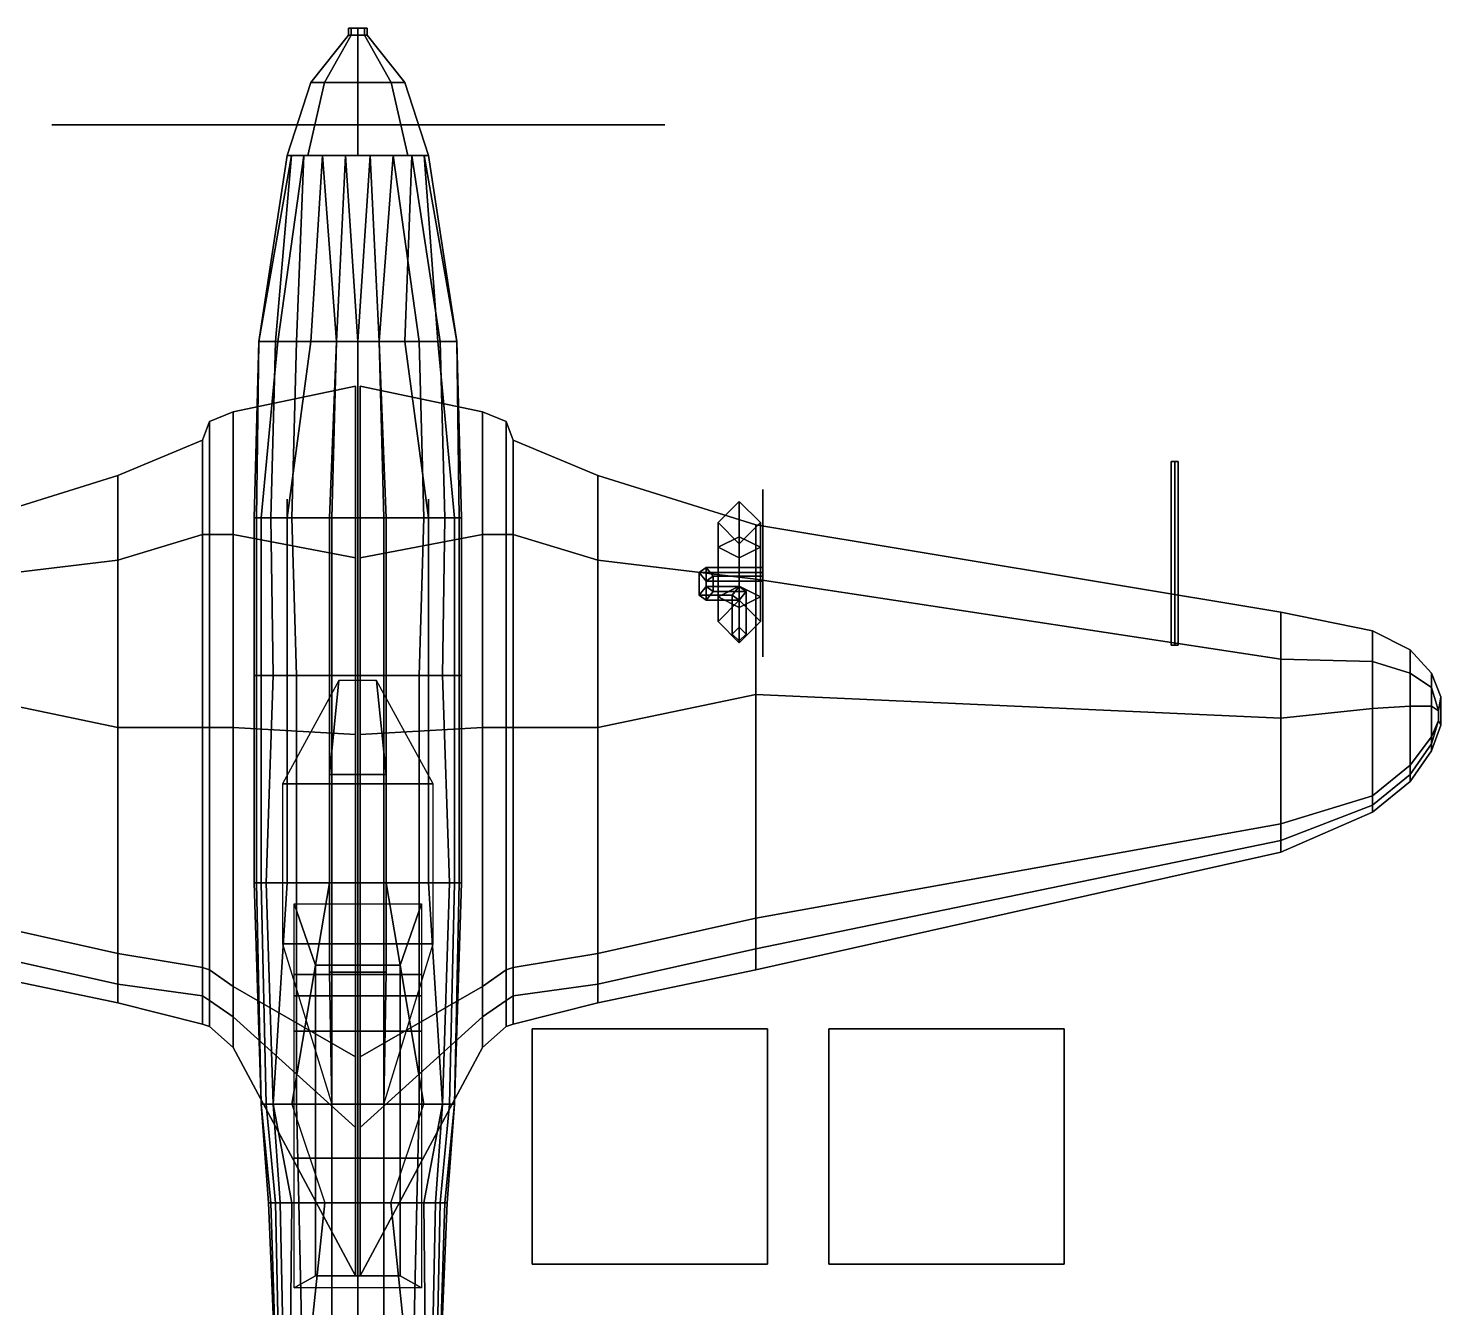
# Model space of a CAD drawing. Header units: millimetres. Extents: x -4.6 to 4.6, y -4.27 to 4.25.
# Drawn here: x -1.4 to 4.6, y -1.19 to 4.25 of the extents above; entities that cross this region are included whole.
import ezdxf

# ---------------------------------------------------------------- set-up
doc = ezdxf.new("R2010")
doc.units = ezdxf.units.MM
for name, color, linetype in [('doors', 5, 'Continuous'), ('propeller', 1, 'Continuous'), ('shassis', 3, 'Continuous'), ('wheels', 2, 'Continuous'), ('wing1', 4, 'Continuous'), ('wing2', 6, 'Continuous')]:
    doc.layers.add(name, color=color, linetype=linetype)

msp = doc.modelspace()

# ---------------------------------------------------------------- linework, layer by layer
for points in [[(-0.2819, 3.71, 1.9226), (-0.3, 3.71, 1.82), (-0.42, 2.92, 1.91), (-0.35, 2.92, 2.1)], [(-0.3, 3.71, 1.82), (-0.2819, 3.71, 1.7174), (-0.42, 2.92, 1.67), (-0.42, 2.92, 1.91)], [(-0.2819, 3.71, 1.7174), (-0.2298, 3.71, 1.6272), (-0.34, 2.92, 1.34), (-0.42, 2.92, 1.67)], [(-0.2298, 3.71, 2.0128), (-0.2819, 3.71, 1.9226), (-0.35, 2.92, 2.1), (-0.26, 2.92, 2.19)], [(-0.2298, 3.71, 1.6272), (-0.15, 3.71, 1.5602), (-0.2, 2.92, 1.19), (-0.34, 2.92, 1.34)], [(0.2298, 3.71, 1.6272), (-0.3, 3.71, 1.82), (-0.2819, 3.71, 1.9226), (0.2819, 3.71, 1.7174)], [(0.15, 3.71, 1.5602), (-0.2819, 3.71, 1.7174), (-0.3, 3.71, 1.82), (0.2298, 3.71, 1.6272)], [(0.2819, 3.71, 1.7174), (-0.2819, 3.71, 1.9226), (-0.2298, 3.71, 2.0128), (0.3, 3.71, 1.82)], [(0.0521, 3.71, 1.5246), (-0.2298, 3.71, 1.6272), (-0.2819, 3.71, 1.7174), (0.15, 3.71, 1.5602)], [(-0.15, 3.71, 2.0798), (-0.2298, 3.71, 2.0128), (-0.26, 2.92, 2.19), (-0.09, 2.92, 2.24)], [(0.3, 3.71, 1.82), (-0.2298, 3.71, 2.0128), (-0.15, 3.71, 2.0798), (0.2819, 3.71, 1.9226)], [(-0.0521, 3.71, 1.5246), (-0.15, 3.71, 1.5602), (-0.2298, 3.71, 1.6272), (0.0521, 3.71, 1.5246)], [(-0.15, 3.71, 1.5602), (-0.0521, 3.71, 1.5246), (-0.09, 2.92, 1.15), (-0.2, 2.92, 1.19)], [(-0.0521, 3.71, 2.1154), (-0.15, 3.71, 2.0798), (-0.09, 2.92, 2.24), (0, 2.92, 2.25)], [(0.2819, 3.71, 1.9226), (-0.15, 3.71, 2.0798), (-0.0521, 3.71, 2.1154), (0.2298, 3.71, 2.0128)], [(-0.0521, 3.71, 1.5246), (0.0521, 3.71, 1.5246), (0, 2.92, 1.14), (-0.09, 2.92, 1.15)], [(0.0521, 3.71, 2.1154), (-0.0521, 3.71, 2.1154), (0, 2.92, 2.25), (0.09, 2.92, 2.24)], [(0.2298, 3.71, 2.0128), (-0.0521, 3.71, 2.1154), (0.0521, 3.71, 2.1154), (0.15, 3.71, 2.0798)], [(0.0521, 3.71, 1.5246), (0.15, 3.71, 1.5602), (0.09, 2.92, 1.15), (0, 2.92, 1.14)], [(0.15, 3.71, 2.0798), (0.0521, 3.71, 2.1154), (0.09, 2.92, 2.24), (0.26, 2.92, 2.19)], [(0.15, 3.71, 1.5602), (0.2298, 3.71, 1.6272), (0.2, 2.92, 1.19), (0.09, 2.92, 1.15)], [(0.2298, 3.71, 2.0128), (0.15, 3.71, 2.0798), (0.26, 2.92, 2.19), (0.35, 2.92, 2.1)], [(0.2298, 3.71, 1.6272), (0.2819, 3.71, 1.7174), (0.34, 2.92, 1.34), (0.2, 2.92, 1.19)], [(0.2819, 3.71, 1.9226), (0.2298, 3.71, 2.0128), (0.35, 2.92, 2.1), (0.42, 2.92, 1.91)], [(0.3, 3.71, 1.82), (0.2819, 3.71, 1.9226), (0.42, 2.92, 1.91), (0.42, 2.92, 1.67)], [(0.2819, 3.71, 1.7174), (0.3, 3.71, 1.82), (0.42, 2.92, 1.67), (0.34, 2.92, 1.34)], [(-0.42, 2.92, 1.67), (-0.34, 2.92, 1.34), (-0.41, 2.17, 1.35), (-0.44, 2.17, 1.52)], [(-0.42, 2.92, 1.91), (-0.42, 2.92, 1.67), (-0.44, 2.17, 1.52), (-0.43, 2.17, 1.92)], [(-0.35, 2.92, 2.1), (-0.42, 2.92, 1.91), (-0.43, 2.17, 1.92), (-0.37, 2.17, 2.11)], [(-0.34, 2.92, 1.34), (-0.2, 2.92, 1.19), (-0.3, 2.17, 1.2), (-0.41, 2.17, 1.35)], [(-0.26, 2.92, 2.19), (-0.35, 2.92, 2.1), (-0.37, 2.17, 2.11), (-0.28, 2.17, 2.2)], [(-0.2, 2.92, 1.19), (-0.09, 2.92, 1.15), (-0.12, 2.17, 1.07), (-0.3, 2.17, 1.2)], [(-0.09, 2.92, 2.24), (-0.26, 2.92, 2.19), (-0.28, 2.17, 2.2), (-0.11, 2.17, 2.25)], [(0, 2.17, 1.06), (-0.12, 2.17, 1.07), (-0.09, 2.92, 1.15), (0, 2.92, 1.14)], [(0, 2.92, 2.25), (-0.09, 2.92, 2.24), (-0.11, 2.17, 2.25), (0, 2.17, 2.26)], [(0, 2.17, 2.26), (0.11, 2.17, 2.25), (0.09, 2.92, 2.24), (0, 2.92, 2.25)], [(0, 2.92, 1.14), (0.09, 2.92, 1.15), (0.12, 2.17, 1.07), (0, 2.17, 1.06)], [(0.11, 2.17, 2.25), (0.28, 2.17, 2.2), (0.26, 2.92, 2.19), (0.09, 2.92, 2.24)], [(0.3, 2.17, 1.2), (0.12, 2.17, 1.07), (0.09, 2.92, 1.15), (0.2, 2.92, 1.19)], [(0.41, 2.17, 1.35), (0.3, 2.17, 1.2), (0.2, 2.92, 1.19), (0.34, 2.92, 1.34)], [(0.28, 2.17, 2.2), (0.37, 2.17, 2.11), (0.35, 2.92, 2.1), (0.26, 2.92, 2.19)], [(0.44, 2.17, 1.52), (0.41, 2.17, 1.35), (0.34, 2.92, 1.34), (0.42, 2.92, 1.67)], [(0.37, 2.17, 2.11), (0.43, 2.17, 1.92), (0.42, 2.92, 1.91), (0.35, 2.92, 2.1)], [(0.43, 2.17, 1.92), (0.44, 2.17, 1.52), (0.42, 2.92, 1.67), (0.42, 2.92, 1.91)], [(-0.43, 2.17, 1.92), (-0.44, 2.17, 1.52), (-0.44, 1.5, 1.55), (-0.43, 1.5, 1.95)], [(-0.44, 2.17, 1.52), (-0.41, 2.17, 1.35), (-0.41, 1.5, 1.38), (-0.44, 1.5, 1.55)], [(-0.37, 2.17, 2.11), (-0.43, 2.17, 1.92), (-0.43, 1.5, 1.95), (-0.36, 1.5, 2.14)], [(-0.41, 2.17, 1.35), (-0.3, 2.17, 1.2), (-0.3, 1.5, 1.23), (-0.41, 1.5, 1.38)], [(-0.28, 2.17, 2.2), (-0.37, 2.17, 2.11), (-0.36, 1.5, 2.14), (-0.26, 1.5, 2.23)], [(-0.3, 2.17, 1.2), (-0.12, 2.17, 1.07), (-0.12, 1.5, 1.07), (-0.3, 1.5, 1.23)], [(-0.11, 2.17, 2.25), (-0.28, 2.17, 2.2), (-0.26, 1.5, 2.23), (-0.11, 1.5, 2.28)], [(0, 1.5, 1.06), (-0.12, 1.5, 1.07), (-0.12, 2.17, 1.07), (0, 2.17, 1.06)], [(0, 2.17, 2.26), (-0.11, 2.17, 2.25), (-0.11, 1.5, 2.28), (0, 1.5, 2.29)], [(0, 2.17, 1.06), (0.12, 2.17, 1.07), (0.12, 1.5, 1.07), (0, 1.5, 1.06)], [(0, 1.5, 2.29), (0.11, 1.5, 2.28), (0.11, 2.17, 2.25), (0, 2.17, 2.26)], [(0.11, 1.5, 2.28), (0.26, 1.5, 2.23), (0.28, 2.17, 2.2), (0.11, 2.17, 2.25)], [(0.3, 1.5, 1.23), (0.12, 1.5, 1.07), (0.12, 2.17, 1.07), (0.3, 2.17, 1.2)], [(0.26, 1.5, 2.23), (0.36, 1.5, 2.14), (0.37, 2.17, 2.11), (0.28, 2.17, 2.2)], [(0.41, 1.5, 1.38), (0.3, 1.5, 1.23), (0.3, 2.17, 1.2), (0.41, 2.17, 1.35)], [(0.36, 1.5, 2.14), (0.43, 1.5, 1.95), (0.43, 2.17, 1.92), (0.37, 2.17, 2.11)], [(0.44, 1.5, 1.55), (0.41, 1.5, 1.38), (0.41, 2.17, 1.35), (0.44, 2.17, 1.52)], [(0.43, 1.5, 1.95), (0.44, 1.5, 1.55), (0.44, 2.17, 1.52), (0.43, 2.17, 1.92)], [(-0.44, 1.5, 1.55), (-0.41, 1.5, 1.38), (-0.41, 0.62, 1.35), (-0.44, 0.62, 1.43)], [(-0.43, 1.5, 1.95), (-0.44, 1.5, 1.55), (-0.44, 0.62, 1.43), (-0.43, 0.62, 1.84)], [(-0.36, 1.5, 2.14), (-0.43, 1.5, 1.95), (-0.43, 0.62, 1.84), (-0.39, 0.62, 2.02)], [(-0.41, 1.5, 1.38), (-0.3, 1.5, 1.23), (-0.3, 0.62, 1.22), (-0.41, 0.62, 1.35)], [(-0.26, 1.5, 2.23), (-0.36, 1.5, 2.14), (-0.39, 0.62, 2.02), (-0.26, 0.62, 2.11)], [(-0.08, 1.48, 2.28), (-0.32, 1.04, 2.11), (-0.12, 1.04, 2.57), (-0.12, 1.08, 2.56)], [(-0.3, 1.5, 1.23), (-0.12, 1.5, 1.07), (-0.12, 0.62, 1.09), (-0.3, 0.62, 1.22)], [(-0.11, 1.5, 2.28), (-0.26, 1.5, 2.23), (-0.26, 0.62, 2.11), (-0.11, 0.62, 2.19)], [(0, 0.62, 1.09), (-0.12, 0.62, 1.09), (-0.12, 1.5, 1.07), (0, 1.5, 1.06)], [(0.12, 1.08, 2.56), (0.08, 1.48, 2.28), (-0.08, 1.48, 2.28), (-0.12, 1.08, 2.56)], [(0, 1.5, 2.29), (-0.11, 1.5, 2.28), (-0.11, 0.62, 2.19), (0, 0.62, 2.21)], [(0, 1.5, 1.06), (0.12, 1.5, 1.07), (0.12, 0.62, 1.09), (0, 0.62, 1.09)], [(0, 0.62, 2.21), (0.11, 0.62, 2.19), (0.11, 1.5, 2.28), (0, 1.5, 2.29)], [(0.12, 1.04, 2.57), (0.32, 1.04, 2.11), (0.08, 1.48, 2.28), (0.12, 1.08, 2.56)], [(0.11, 0.62, 2.19), (0.26, 0.62, 2.11), (0.26, 1.5, 2.23), (0.11, 1.5, 2.28)], [(0.3, 0.62, 1.22), (0.12, 0.62, 1.09), (0.12, 1.5, 1.07), (0.3, 1.5, 1.23)], [(0.26, 0.62, 2.11), (0.39, 0.62, 2.02), (0.36, 1.5, 2.14), (0.26, 1.5, 2.23)], [(0.41, 0.62, 1.35), (0.3, 0.62, 1.22), (0.3, 1.5, 1.23), (0.41, 1.5, 1.38)], [(0.39, 0.62, 2.02), (0.43, 0.62, 1.84), (0.43, 1.5, 1.95), (0.36, 1.5, 2.14)], [(0.44, 0.62, 1.43), (0.41, 0.62, 1.35), (0.41, 1.5, 1.38), (0.44, 1.5, 1.55)], [(0.43, 0.62, 1.84), (0.44, 0.62, 1.43), (0.44, 1.5, 1.55), (0.43, 1.5, 1.95)], [(-0.12, 1.08, 2.56), (-0.12, 1.04, 2.57), (0.12, 1.04, 2.57), (0.12, 1.08, 2.56)], [(-0.32, 1.04, 2.11), (-0.32, 0.62, 2.06), (-0.12, 0.62, 2.57), (-0.12, 1.04, 2.57)], [(-0.12, 1.04, 2.57), (-0.12, 0.62, 2.57), (0.12, 0.62, 2.57), (0.12, 1.04, 2.57)], [(0.12, 0.62, 2.57), (0.32, 0.62, 2.06), (0.32, 1.04, 2.11), (0.12, 1.04, 2.57)], [(-0.44, 0.62, 1.43), (-0.41, 0.62, 1.35), (-0.39, -0.32, 1.32), (-0.41, -0.32, 1.49)], [(-0.43, 0.62, 1.84), (-0.44, 0.62, 1.43), (-0.41, -0.32, 1.49), (-0.41, -0.32, 1.9)], [(-0.39, 0.62, 2.02), (-0.43, 0.62, 1.84), (-0.41, -0.32, 1.9), (-0.36, -0.32, 2.08)], [(-0.41, 0.62, 1.35), (-0.3, 0.62, 1.22), (-0.36, -0.32, 1.22), (-0.39, -0.32, 1.32)], [(-0.26, 0.62, 2.11), (-0.39, 0.62, 2.02), (-0.36, -0.32, 2.08), (-0.26, -0.32, 2.26)], [(-0.3, 0.62, 1.22), (-0.12, 0.62, 1.09), (-0.28, -0.32, 1.15), (-0.36, -0.32, 1.22)], [(-0.32, 0.62, 2.06), (-0.32, 0.36, 2.1), (-0.12, 0.36, 2.57), (-0.12, 0.62, 2.57)], [(0, -0.32, 1.1), (-0.28, -0.32, 1.15), (-0.12, 0.62, 1.09), (0, 0.62, 1.09)], [(-0.11, 0.62, 2.19), (-0.26, 0.62, 2.11), (-0.26, -0.32, 2.26), (-0.11, -0.32, 2.37)], [(-0.12, 0.62, 2.57), (-0.12, 0.36, 2.57), (0.12, 0.36, 2.57), (0.12, 0.62, 2.57)], [(0, 0.62, 2.21), (-0.11, 0.62, 2.19), (-0.11, -0.32, 2.37), (0, -0.32, 2.39)], [(0, 0.62, 1.09), (0.12, 0.62, 1.09), (0.28, -0.32, 1.15), (0, -0.32, 1.1)], [(0, -0.32, 2.39), (0.11, -0.32, 2.37), (0.11, 0.62, 2.19), (0, 0.62, 2.21)], [(0.11, -0.32, 2.37), (0.26, -0.32, 2.26), (0.26, 0.62, 2.11), (0.11, 0.62, 2.19)], [(0.36, -0.32, 1.22), (0.28, -0.32, 1.15), (0.12, 0.62, 1.09), (0.3, 0.62, 1.22)], [(0.12, 0.36, 2.57), (0.32, 0.36, 2.1), (0.32, 0.62, 2.06), (0.12, 0.62, 2.57)], [(0.26, -0.32, 2.26), (0.36, -0.32, 2.08), (0.39, 0.62, 2.02), (0.26, 0.62, 2.11)], [(0.39, -0.32, 1.32), (0.36, -0.32, 1.22), (0.3, 0.62, 1.22), (0.41, 0.62, 1.35)], [(0.36, -0.32, 2.08), (0.41, -0.32, 1.9), (0.43, 0.62, 1.84), (0.39, 0.62, 2.02)], [(0.41, -0.32, 1.49), (0.39, -0.32, 1.32), (0.41, 0.62, 1.35), (0.44, 0.62, 1.43)], [(0.41, -0.32, 1.9), (0.41, -0.32, 1.49), (0.44, 0.62, 1.43), (0.43, 0.62, 1.84)], [(-0.18, 0.27, 0.91), (-0.18, 0.23, 0.89), (-0.27, 0.23, 1.2), (-0.27, 0.53, 1.2)], [(0.27, 0.53, 1.2), (0.18, 0.27, 0.91), (-0.18, 0.27, 0.91), (-0.27, 0.53, 1.2)], [(0.27, 0.23, 1.2), (0.18, 0.23, 0.89), (0.18, 0.27, 0.91), (0.27, 0.53, 1.2)], [(-0.32, 0.36, 2.1), (-0.11, -0.32, 2.37), (-0.12, 0.24, 2.55), (-0.12, 0.36, 2.57)], [(-0.12, 0.36, 2.57), (-0.12, 0.24, 2.55), (0.12, 0.24, 2.55), (0.12, 0.36, 2.57)], [(0.12, 0.24, 2.55), (0.11, -0.32, 2.37), (0.32, 0.36, 2.1), (0.12, 0.36, 2.57)], [(0.18, 0.27, 0.91), (0.18, 0.23, 0.89), (-0.18, 0.23, 0.89), (-0.18, 0.27, 0.91)], [(-0.18, 0.23, 0.89), (-0.18, 0.14, 0.87), (-0.27, 0.14, 1.2), (-0.27, 0.23, 1.2)], [(0.18, 0.23, 0.89), (0.18, 0.14, 0.87), (-0.18, 0.14, 0.87), (-0.18, 0.23, 0.89)], [(-0.12, 0.24, 2.55), (-0.11, -0.32, 2.37), (0.11, -0.32, 2.37), (0.12, 0.24, 2.55)], [(0.27, 0.14, 1.2), (0.18, 0.14, 0.87), (0.18, 0.23, 0.89), (0.27, 0.23, 1.2)], [(-0.18, 0.14, 0.87), (-0.18, -0.01, 0.87), (-0.27, -0.01, 1.2), (-0.27, 0.14, 1.2)], [(0.18, 0.14, 0.87), (0.18, -0.01, 0.87), (-0.18, -0.01, 0.87), (-0.18, 0.14, 0.87)], [(0.27, -0.01, 1.2), (0.18, -0.01, 0.87), (0.18, 0.14, 0.87), (0.27, 0.14, 1.2)], [(1.74, 0, -4), (1.74, 0, -5), (0.74, 0, -5), (0.74, 0, -4)], [(1.74, 0, -5), (1.74, -1, -5), (0.74, -1, -5), (0.74, 0, -5)], [(0.74, 0, -5), (0.74, -1, -5), (0.74, -1, -4), (0.74, 0, -4)], [(0.74, 0, -4), (0.74, -1, -4), (1.74, -1, -4), (1.74, 0, -4)], [(1.74, -1, -4), (1.74, -1, -5), (1.74, 0, -5), (1.74, 0, -4)], [(3, 0, -5), (3, -1, -5), (2, -1, -5), (2, 0, -5)], [(2, 0, -5), (2, -1, -5), (3, -1, -5), (3, 0, -5)], [(-0.18, -0.01, 0.87), (-0.18, -0.55, 0.95), (-0.27, -0.55, 1.2), (-0.27, -0.01, 1.2)], [(0.18, -0.01, 0.87), (0.18, -0.55, 0.95), (-0.18, -0.55, 0.95), (-0.18, -0.01, 0.87)], [(0.27, -0.55, 1.2), (0.18, -0.55, 0.95), (0.18, -0.01, 0.87), (0.27, -0.01, 1.2)], [(-0.41, -0.32, 1.9), (-0.41, -0.32, 1.49), (-0.38, -0.74, 1.57), (-0.37, -0.74, 1.89)], [(-0.41, -0.32, 1.49), (-0.39, -0.32, 1.32), (-0.35, -0.74, 1.31), (-0.38, -0.74, 1.57)], [(-0.36, -0.32, 2.08), (-0.41, -0.32, 1.9), (-0.37, -0.74, 1.89), (-0.33, -0.74, 2.07)], [(-0.39, -0.32, 1.32), (-0.36, -0.32, 1.22), (-0.28, -0.74, 1.21), (-0.35, -0.74, 1.31)], [(-0.26, -0.32, 2.26), (-0.36, -0.32, 2.08), (-0.33, -0.74, 2.07), (-0.25, -0.74, 2.25)], [(-0.36, -0.32, 1.22), (-0.28, -0.32, 1.15), (-0.14, -0.74, 1.14), (-0.28, -0.74, 1.21)], [(-0.11, -0.32, 2.37), (-0.26, -0.32, 2.26), (-0.25, -0.74, 2.25), (-0.11, -0.74, 2.36)], [(0, -0.32, 2.39), (-0.11, -0.32, 2.37), (-0.11, -0.74, 2.36), (0, -0.74, 2.38)], [(0, -0.74, 2.38), (0.11, -0.74, 2.36), (0.11, -0.32, 2.37), (0, -0.32, 2.39)], [(0.11, -0.74, 2.36), (0.25, -0.74, 2.25), (0.26, -0.32, 2.26), (0.11, -0.32, 2.37)], [(0.28, -0.74, 1.21), (0.14, -0.74, 1.14), (0.28, -0.32, 1.15), (0.36, -0.32, 1.22)], [(0.25, -0.74, 2.25), (0.33, -0.74, 2.07), (0.36, -0.32, 2.08), (0.26, -0.32, 2.26)], [(0.35, -0.74, 1.31), (0.28, -0.74, 1.21), (0.36, -0.32, 1.22), (0.39, -0.32, 1.32)], [(0.33, -0.74, 2.07), (0.37, -0.74, 1.89), (0.41, -0.32, 1.9), (0.36, -0.32, 2.08)], [(0.38, -0.74, 1.57), (0.35, -0.74, 1.31), (0.39, -0.32, 1.32), (0.41, -0.32, 1.49)], [(0.37, -0.74, 1.89), (0.38, -0.74, 1.57), (0.41, -0.32, 1.49), (0.41, -0.32, 1.9)], [(-0.18, -0.55, 0.95), (-0.18, -1.05, 1.07), (-0.27, -1.1, 1.27), (-0.27, -0.55, 1.2)], [(0.18, -0.55, 0.95), (0.18, -1.05, 1.07), (-0.18, -1.05, 1.07), (-0.18, -0.55, 0.95)], [(0.27, -1.1, 1.27), (0.18, -1.05, 1.07), (0.18, -0.55, 0.95), (0.27, -0.55, 1.2)], [(-0.37, -0.74, 1.89), (-0.38, -0.74, 1.57), (-0.34, -1.69, 1.64), (-0.34, -1.69, 1.87)], [(-0.38, -0.74, 1.57), (-0.35, -0.74, 1.31), (-0.33, -1.69, 1.52), (-0.34, -1.69, 1.64)], [(-0.33, -0.74, 2.07), (-0.37, -0.74, 1.89), (-0.34, -1.69, 1.87), (-0.31, -1.69, 2.05)], [(-0.35, -0.74, 1.31), (-0.28, -0.74, 1.21), (-0.29, -1.69, 1.36), (-0.33, -1.69, 1.52)], [(-0.25, -0.74, 2.25), (-0.33, -0.74, 2.07), (-0.31, -1.69, 2.05), (-0.23, -1.69, 2.23)], [(-0.28, -0.74, 1.21), (-0.14, -0.74, 1.14), (-0.24, -1.69, 1.3), (-0.29, -1.69, 1.36)], [(-0.11, -0.74, 2.36), (-0.25, -0.74, 2.25), (-0.23, -1.69, 2.23), (-0.11, -1.69, 2.34)], [(0, -1.69, 1.29), (-0.24, -1.69, 1.3), (-0.14, -0.74, 1.14), (0, -0.74, 1.09)], [(0, -0.74, 2.38), (-0.11, -0.74, 2.36), (-0.11, -1.69, 2.34), (0, -1.69, 2.36)], [(0, -0.74, 1.09), (0.14, -0.74, 1.14), (0.24, -1.69, 1.3), (0, -1.69, 1.29)], [(0, -1.69, 2.36), (0.11, -1.69, 2.34), (0.11, -0.74, 2.36), (0, -0.74, 2.38)], [(0.11, -1.69, 2.34), (0.23, -1.69, 2.23), (0.25, -0.74, 2.25), (0.11, -0.74, 2.36)], [(0.29, -1.69, 1.36), (0.24, -1.69, 1.3), (0.14, -0.74, 1.14), (0.28, -0.74, 1.21)], [(0.23, -1.69, 2.23), (0.31, -1.69, 2.05), (0.33, -0.74, 2.07), (0.25, -0.74, 2.25)], [(0.33, -1.69, 1.52), (0.29, -1.69, 1.36), (0.28, -0.74, 1.21), (0.35, -0.74, 1.31)], [(0.31, -1.69, 2.05), (0.34, -1.69, 1.87), (0.37, -0.74, 1.89), (0.33, -0.74, 2.07)], [(0.34, -1.69, 1.64), (0.33, -1.69, 1.52), (0.35, -0.74, 1.31), (0.38, -0.74, 1.57)], [(0.34, -1.69, 1.87), (0.34, -1.69, 1.64), (0.38, -0.74, 1.57), (0.37, -0.74, 1.89)], [(0.74, -1, -4), (0.74, -1, -5), (1.74, -1, -5), (1.74, -1, -4)], [(-0.27, -1.1, 1.27), (-0.18, -1.05, 1.07), (0.18, -1.05, 1.07), (0.27, -1.1, 1.27)]]:
    msp.add_3dface(points)
at = {"layer": 'doors'}
for points in [[(-0.3, 1.58, 0.84), (-0.3, 1.59, 0.94), (-0.3, 2.19, 0.94), (-0.3, 2.25, 0.84)], [(-0.3, 2.25, 0.84), (-0.3, 2.19, 0.94), (-0.3, 1.59, 0.94), (-0.3, 1.58, 0.84)], [(0.3, 2.25, 0.84), (0.3, 2.19, 0.94), (0.3, 1.59, 0.94), (0.3, 1.58, 0.84)], [(0.3, 1.58, 0.84), (0.3, 1.59, 0.94), (0.3, 2.19, 0.94), (0.3, 2.25, 0.84)], [(-0.3, 1.6, 0.94), (-0.3, 1.59, 1.06), (-0.3, 2.21, 1.06), (-0.3, 2.18, 0.94)], [(-0.3, 2.18, 0.94), (-0.3, 2.21, 1.06), (-0.3, 1.59, 1.06), (-0.3, 1.6, 0.94)], [(0.3, 2.18, 0.94), (0.3, 2.21, 1.06), (0.3, 1.59, 1.06), (0.3, 1.6, 0.94)], [(0.3, 1.6, 0.94), (0.3, 1.59, 1.06), (0.3, 2.21, 1.06), (0.3, 2.18, 0.94)]]:
    msp.add_3dface(points, dxfattribs=at)
at = {"layer": 'propeller'}
for points in [[(-0.1414, 4.02, 1.6786), (-0.2, 4.02, 1.82), (-0.04, 4.22, 1.82), (-0.0283, 4.22, 1.7917)], [(-0.2, 4.02, 1.82), (-0.1414, 4.02, 1.9614), (-0.0283, 4.22, 1.8483), (-0.04, 4.22, 1.82)], [(0, 4.02, 1.62), (-0.1414, 4.02, 1.6786), (-0.0283, 4.22, 1.7917), (0, 4.22, 1.78)], [(-0.1414, 4.02, 1.9614), (0, 4.02, 2.02), (0, 4.22, 1.86), (-0.0283, 4.22, 1.8483)], [(-0.0283, 4.25, 1.8483), (-0.04, 4.25, 1.82), (-0.04, 4.22, 1.82), (-0.0283, 4.22, 1.8483)], [(-0.04, 4.25, 1.82), (-0.0283, 4.25, 1.7917), (-0.0283, 4.22, 1.7917), (-0.04, 4.22, 1.82)], [(0.0283, 4.25, 1.8483), (-0.04, 4.25, 1.82), (-0.0283, 4.25, 1.8483), (0, 4.25, 1.86)], [(0.04, 4.25, 1.82), (-0.0283, 4.25, 1.7917), (-0.04, 4.25, 1.82), (0.0283, 4.25, 1.8483)], [(0, 4.25, 1.86), (-0.0283, 4.25, 1.8483), (-0.0283, 4.22, 1.8483), (0, 4.22, 1.86)], [(-0.0283, 4.25, 1.7917), (0, 4.25, 1.78), (0, 4.22, 1.78), (-0.0283, 4.22, 1.7917)], [(0.0283, 4.25, 1.7917), (0, 4.25, 1.78), (-0.0283, 4.25, 1.7917), (0.04, 4.25, 1.82)], [(0.0283, 4.25, 1.8483), (0, 4.25, 1.86), (0, 4.22, 1.86), (0.0283, 4.22, 1.8483)], [(0, 4.25, 1.78), (0.0283, 4.25, 1.7917), (0.0283, 4.22, 1.7917), (0, 4.22, 1.78)], [(0.1414, 4.02, 1.6786), (0, 4.02, 1.62), (0, 4.22, 1.78), (0.0283, 4.22, 1.7917)], [(0, 4.02, 2.02), (0.1414, 4.02, 1.9614), (0.0283, 4.22, 1.8483), (0, 4.22, 1.86)], [(0.04, 4.25, 1.82), (0.0283, 4.25, 1.8483), (0.0283, 4.22, 1.8483), (0.04, 4.22, 1.82)], [(0.0283, 4.25, 1.7917), (0.04, 4.25, 1.82), (0.04, 4.22, 1.82), (0.0283, 4.22, 1.7917)], [(0.2, 4.02, 1.82), (0.1414, 4.02, 1.6786), (0.0283, 4.22, 1.7917), (0.04, 4.22, 1.82)], [(0.1414, 4.02, 1.9614), (0.2, 4.02, 1.82), (0.04, 4.22, 1.82), (0.0283, 4.22, 1.8483)], [(-0.2121, 3.71, 1.6079), (-0.3, 3.71, 1.82), (-0.2, 4.02, 1.82), (-0.1414, 4.02, 1.6786)], [(-0.3, 3.71, 1.82), (-0.2121, 3.71, 2.0321), (-0.1414, 4.02, 1.9614), (-0.2, 4.02, 1.82)], [(0, 3.71, 1.52), (-0.2121, 3.71, 1.6079), (-0.1414, 4.02, 1.6786), (0, 4.02, 1.62)], [(-0.2121, 3.71, 2.0321), (0, 3.71, 2.12), (0, 4.02, 2.02), (-0.1414, 4.02, 1.9614)], [(0.2121, 3.71, 1.6079), (0, 3.71, 1.52), (0, 4.02, 1.62), (0.1414, 4.02, 1.6786)], [(0, 3.71, 2.12), (0.2121, 3.71, 2.0321), (0.1414, 4.02, 1.9614), (0, 4.02, 2.02)], [(0.3, 3.71, 1.82), (0.2121, 3.71, 1.6079), (0.1414, 4.02, 1.6786), (0.2, 4.02, 1.82)], [(0.2121, 3.71, 2.0321), (0.3, 3.71, 1.82), (0.2, 4.02, 1.82), (0.1414, 4.02, 1.9614)], [(-1.2351, 3.84, 2.5908), (-1.2851, 3.84, 2.5042), (-1.2997, 3.84, 2.5588), (-1.2847, 3.84, 2.5848)], [(-1.2847, 3.84, 2.5848), (-1.2997, 3.84, 2.5588), (-1.2851, 3.84, 2.5042), (-1.2351, 3.84, 2.5908)], [(-1.0938, 3.84, 2.5554), (-1.1888, 3.84, 2.3909), (-1.2851, 3.84, 2.5042), (-1.2351, 3.84, 2.5908)], [(-1.2351, 3.84, 2.5908), (-1.2851, 3.84, 2.5042), (-1.1888, 3.84, 2.3909), (-1.0938, 3.84, 2.5554)], [(-1.0938, 3.84, 2.5554), (-1.1888, 3.84, 2.3909), (-1.0826, 3.84, 2.2949), (-0.9626, 3.84, 2.5028)], [(-0.9626, 3.84, 2.5028), (-1.0826, 3.84, 2.2949), (-1.1888, 3.84, 2.3909), (-1.0938, 3.84, 2.5554)], [(-0.8796, 3.84, 2.4664), (-0.9837, 3.84, 2.2263), (-1.0826, 3.84, 2.2949), (-0.9626, 3.84, 2.5028)], [(-0.9626, 3.84, 2.5028), (-1.0826, 3.84, 2.2949), (-0.9837, 3.84, 2.2263), (-0.8796, 3.84, 2.4664)], [(-0.6025, 3.84, 2.3064), (-0.8797, 3.84, 2.1663), (-0.9837, 3.84, 2.2263), (-0.8796, 3.84, 2.4664)], [(-0.8796, 3.84, 2.4664), (-0.9837, 3.84, 2.2263), (-0.8797, 3.84, 2.1663), (-0.6025, 3.84, 2.3064)], [(-0.5036, 3.84, 2.2378), (-0.6619, 3.84, 2.0636), (-0.8797, 3.84, 2.1663), (-0.6025, 3.84, 2.3064)], [(-0.6025, 3.84, 2.3064), (-0.8797, 3.84, 2.1663), (-0.6619, 3.84, 2.0636), (-0.5036, 3.84, 2.2378)], [(-0.5036, 3.84, 2.2378), (-0.6619, 3.84, 2.0636), (-0.434, 3.84, 1.9782), (-0.349, 3.84, 2.1254)], [(-0.349, 3.84, 2.1254), (-0.434, 3.84, 1.9782), (-0.6619, 3.84, 2.0636), (-0.5036, 3.84, 2.2378)], [(-0.1945, 3.84, 2.0131), (-0.2495, 3.84, 1.9179), (-0.434, 3.84, 1.9782), (-0.349, 3.84, 2.1254)], [(-0.349, 3.84, 2.1254), (-0.434, 3.84, 1.9782), (-0.2495, 3.84, 1.9179), (-0.1945, 3.84, 2.0131)], [(-0.04, 3.84, 1.9008), (-0.075, 3.84, 1.8402), (-0.2495, 3.84, 1.9179), (-0.1945, 3.84, 2.0131)], [(-0.1945, 3.84, 2.0131), (-0.2495, 3.84, 1.9179), (-0.075, 3.84, 1.8402), (-0.04, 3.84, 1.9008)], [(-0.12, 3.84, 0.735), (0.14, 3.84, 0.765), (0.13, 3.84, 0.645), (-0.11, 3.84, 0.645)], [(-0.11, 3.84, 0.645), (0.13, 3.84, 0.645), (0.14, 3.84, 0.765), (-0.12, 3.84, 0.735)], [(-0.12, 3.84, 0.735), (0.14, 3.84, 0.765), (0.14, 3.84, 0.885), (-0.12, 3.84, 1.055)], [(-0.12, 3.84, 1.055), (0.14, 3.84, 0.885), (0.14, 3.84, 0.765), (-0.12, 3.84, 0.735)], [(-0.11, 3.84, 1.175), (0.12, 3.84, 1.125), (0.14, 3.84, 0.885), (-0.12, 3.84, 1.055)], [(-0.12, 3.84, 1.055), (0.14, 3.84, 0.885), (0.12, 3.84, 1.125), (-0.11, 3.84, 1.175)], [(-0.09, 3.84, 0.505), (0.1, 3.84, 0.505), (0.13, 3.84, 0.645), (-0.11, 3.84, 0.645)], [(-0.11, 3.84, 0.645), (0.13, 3.84, 0.645), (0.1, 3.84, 0.505), (-0.09, 3.84, 0.505)], [(-0.11, 3.84, 1.175), (0.12, 3.84, 1.125), (0.08, 3.84, 1.365), (-0.09, 3.84, 1.365)], [(-0.09, 3.84, 1.365), (0.08, 3.84, 1.365), (0.12, 3.84, 1.125), (-0.11, 3.84, 1.175)], [(-0.09, 3.84, 0.505), (0.1, 3.84, 0.505), (0.05, 3.84, 0.365), (-0.05, 3.84, 0.365)], [(-0.05, 3.84, 0.365), (0.05, 3.84, 0.365), (0.1, 3.84, 0.505), (-0.09, 3.84, 0.505)], [(-0.07, 3.84, 1.555), (0.04, 3.84, 1.555), (0.08, 3.84, 1.365), (-0.09, 3.84, 1.365)], [(-0.09, 3.84, 1.365), (0.08, 3.84, 1.365), (0.04, 3.84, 1.555), (-0.07, 3.84, 1.555)], [(-0.05, 3.84, 1.745), (0.02, 3.84, 1.745), (0.04, 3.84, 1.555), (-0.07, 3.84, 1.555)], [(-0.07, 3.84, 1.555), (0.04, 3.84, 1.555), (0.02, 3.84, 1.745), (-0.05, 3.84, 1.745)], [(-0.02, 3.84, 0.325), (0.01, 3.84, 0.325), (0.05, 3.84, 0.365), (-0.05, 3.84, 0.365)], [(-0.05, 3.84, 0.365), (0.05, 3.84, 0.365), (0.01, 3.84, 0.325), (-0.02, 3.84, 0.325)], [(0.09, 3.84, 1.8142), (0.055, 3.84, 1.8748), (0.2095, 3.84, 1.9871), (0.2645, 3.84, 1.8919)], [(0.2645, 3.84, 1.8919), (0.2095, 3.84, 1.9871), (0.055, 3.84, 1.8748), (0.09, 3.84, 1.8142)], [(0.2645, 3.84, 1.8919), (0.2095, 3.84, 1.9871), (0.354, 3.84, 2.1168), (0.439, 3.84, 1.9696)], [(0.439, 3.84, 1.9696), (0.354, 3.84, 2.1168), (0.2095, 3.84, 1.9871), (0.2645, 3.84, 1.8919)], [(0.6136, 3.84, 2.0472), (0.5419, 3.84, 2.2714), (0.354, 3.84, 2.1168), (0.439, 3.84, 1.9696)], [(0.439, 3.84, 1.9696), (0.354, 3.84, 2.1168), (0.5419, 3.84, 2.2714), (0.6136, 3.84, 2.0472)], [(0.6136, 3.84, 2.0472), (0.5419, 3.84, 2.2714), (0.7397, 3.84, 2.4087), (0.7225, 3.84, 2.0986)], [(0.7225, 3.84, 2.0986), (0.7397, 3.84, 2.4087), (0.5419, 3.84, 2.2714), (0.6136, 3.84, 2.0472)], [(0.7225, 3.84, 2.0986), (0.7397, 3.84, 2.4087), (0.8437, 3.84, 2.4687), (0.9996, 3.84, 2.2586)], [(0.9996, 3.84, 2.2586), (0.8437, 3.84, 2.4687), (0.7397, 3.84, 2.4087), (0.7225, 3.84, 2.0986)], [(0.9996, 3.84, 2.2586), (0.8437, 3.84, 2.4687), (0.9526, 3.84, 2.5201), (1.0726, 3.84, 2.3122)], [(1.0726, 3.84, 2.3122), (0.9526, 3.84, 2.5201), (0.8437, 3.84, 2.4687), (0.9996, 3.84, 2.2586)], [(1.1838, 3.84, 2.3996), (1.0888, 3.84, 2.5641), (0.9526, 3.84, 2.5201), (1.0726, 3.84, 2.3122)], [(1.0726, 3.84, 2.3122), (0.9526, 3.84, 2.5201), (1.0888, 3.84, 2.5641), (1.1838, 3.84, 2.3996)], [(1.1838, 3.84, 2.3996), (1.0888, 3.84, 2.5641), (1.2351, 3.84, 2.5908), (1.2851, 3.84, 2.5042)], [(1.2851, 3.84, 2.5042), (1.2351, 3.84, 2.5908), (1.0888, 3.84, 2.5641), (1.1838, 3.84, 2.3996)], [(1.2851, 3.84, 2.5042), (1.2351, 3.84, 2.5908), (1.2897, 3.84, 2.5762), (1.3047, 3.84, 2.5502)], [(1.3047, 3.84, 2.5502), (1.2897, 3.84, 2.5762), (1.2351, 3.84, 2.5908), (1.2851, 3.84, 2.5042)]]:
    msp.add_3dface(points, dxfattribs=at)
at = {"layer": 'shassis'}
for points in [[(1.72, 2.29, 0.32), (1.72, 2.26, 0.18), (1.72, 1.94, 0.18), (1.72, 2.28, 0.39)], [(1.72, 2.28, 0.39), (1.72, 1.94, 0.18), (1.72, 2.26, 0.18), (1.72, 2.29, 0.32)], [(1.72, 2.21, 0.5), (1.72, 1.59, 0.27), (1.72, 1.94, 0.18), (1.72, 2.28, 0.39)], [(1.72, 2.28, 0.39), (1.72, 1.94, 0.18), (1.72, 1.59, 0.27), (1.72, 2.21, 0.5)], [(1.72, 2.21, 0.5), (1.72, 1.59, 0.27), (1.72, 1.59, 0.62), (1.72, 2.04, 0.62)], [(1.72, 2.04, 0.62), (1.72, 1.59, 0.62), (1.72, 1.59, 0.27), (1.72, 2.21, 0.5)], [(1.72, 2.04, 0.62), (1.72, 1.59, 0.62), (1.72, 1.58, 1.29), (1.72, 1.8, 1.29)], [(1.72, 1.8, 1.29), (1.72, 1.58, 1.29), (1.72, 1.59, 0.62), (1.72, 2.04, 0.62)], [(1.48, 1.959, 0.2978), (1.45, 1.9378, 0.261), (1.45, 1.842, 0.6184), (1.48, 1.8787, 0.5972)], [(1.72, 1.959, 0.2978), (1.72, 1.9378, 0.261), (1.45, 1.9378, 0.261), (1.48, 1.959, 0.2978)], [(1.45, 1.9378, 0.261), (1.48, 1.901, 0.2822), (1.48, 1.8208, 0.5817), (1.45, 1.842, 0.6184)], [(1.72, 1.9378, 0.261), (1.72, 1.901, 0.2822), (1.48, 1.901, 0.2822), (1.45, 1.9378, 0.261)], [(1.51, 1.9222, 0.319), (1.48, 1.959, 0.2978), (1.48, 1.8787, 0.5972), (1.51, 1.8575, 0.5605)], [(1.72, 1.9222, 0.319), (1.72, 1.959, 0.2978), (1.48, 1.959, 0.2978), (1.51, 1.9222, 0.319)], [(1.48, 1.901, 0.2822), (1.51, 1.9222, 0.319), (1.51, 1.8575, 0.5605), (1.48, 1.8208, 0.5817)], [(1.72, 1.901, 0.2822), (1.72, 1.9222, 0.319), (1.51, 1.9222, 0.319), (1.48, 1.901, 0.2822)], [(1.59, 1.842, 0.6184), (1.62, 1.8787, 0.5972), (1.48, 1.8787, 0.5972), (1.45, 1.842, 0.6184)], [(1.62, 1.8787, 0.5972), (1.65, 1.8575, 0.5605), (1.51, 1.8575, 0.5605), (1.48, 1.8787, 0.5972)], [(1.62, 1.8787, 0.5972), (1.59, 1.842, 0.6184), (1.59, 1.6764, 1.2366), (1.62, 1.7053, 1.2444)], [(1.65, 1.8575, 0.5605), (1.62, 1.8787, 0.5972), (1.62, 1.7053, 1.2444), (1.65, 1.6764, 1.2366)], [(1.62, 1.8208, 0.5817), (1.59, 1.842, 0.6184), (1.45, 1.842, 0.6184), (1.48, 1.8208, 0.5817)], [(1.65, 1.8575, 0.5605), (1.62, 1.8208, 0.5817), (1.48, 1.8208, 0.5817), (1.51, 1.8575, 0.5605)], [(1.59, 1.842, 0.6184), (1.62, 1.8208, 0.5817), (1.62, 1.6474, 1.2288), (1.59, 1.6764, 1.2366)], [(1.62, 1.8208, 0.5817), (1.65, 1.8575, 0.5605), (1.65, 1.6764, 1.2366), (1.62, 1.6474, 1.2288)]]:
    msp.add_3dface(points, dxfattribs=at)
at = {"layer": 'wheels'}
for points in [[(1.62, 2.09, 0.0302), (1.53, 2.045, 0.1081), (1.53, 2.15, 0.29), (1.62, 2.24, 0.29)], [(1.62, 2.24, 0.29), (1.53, 2.15, 0.29), (1.53, 2.045, 0.4719), (1.62, 2.09, 0.5498)], [(1.71, 2.045, 0.1081), (1.62, 2.09, 0.0302), (1.62, 2.24, 0.29), (1.71, 2.15, 0.29)], [(1.71, 2.15, 0.29), (1.62, 2.24, 0.29), (1.62, 2.09, 0.5498), (1.71, 2.045, 0.4719)], [(1.53, 2.045, 0.1081), (1.62, 2, 0.1861), (1.62, 2.06, 0.29), (1.53, 2.15, 0.29)], [(1.53, 2.15, 0.29), (1.62, 2.06, 0.29), (1.62, 2, 0.3939), (1.53, 2.045, 0.4719)], [(1.62, 2, 0.1861), (1.71, 2.045, 0.1081), (1.71, 2.15, 0.29), (1.62, 2.06, 0.29)], [(1.62, 2.06, 0.29), (1.71, 2.15, 0.29), (1.71, 2.045, 0.4719), (1.62, 2, 0.3939)], [(1.62, 1.79, 0.0302), (1.53, 1.835, 0.1081), (1.53, 2.045, 0.1081), (1.62, 2.09, 0.0302)], [(1.62, 2.09, 0.5498), (1.53, 2.045, 0.4719), (1.53, 1.835, 0.4719), (1.62, 1.79, 0.5498)], [(1.53, 1.835, 0.1081), (1.62, 1.88, 0.1861), (1.62, 2, 0.1861), (1.53, 2.045, 0.1081)], [(1.53, 2.045, 0.4719), (1.62, 2, 0.3939), (1.62, 1.88, 0.3939), (1.53, 1.835, 0.4719)], [(1.71, 1.835, 0.1081), (1.62, 1.79, 0.0302), (1.62, 2.09, 0.0302), (1.71, 2.045, 0.1081)], [(1.71, 2.045, 0.4719), (1.62, 2.09, 0.5498), (1.62, 1.79, 0.5498), (1.71, 1.835, 0.4719)], [(1.62, 1.88, 0.1861), (1.62, 1.82, 0.29), (1.62, 2.06, 0.29), (1.62, 2, 0.1861)], [(1.62, 2, 0.1861), (1.62, 2.06, 0.29), (1.62, 1.82, 0.29), (1.62, 1.88, 0.1861)], [(1.62, 2.06, 0.29), (1.62, 2, 0.3939), (1.62, 1.88, 0.3939), (1.62, 1.82, 0.29)], [(1.62, 1.82, 0.29), (1.62, 1.88, 0.3939), (1.62, 2, 0.3939), (1.62, 2.06, 0.29)], [(1.62, 1.88, 0.1861), (1.71, 1.835, 0.1081), (1.71, 2.045, 0.1081), (1.62, 2, 0.1861)], [(1.62, 2, 0.3939), (1.71, 2.045, 0.4719), (1.71, 1.835, 0.4719), (1.62, 1.88, 0.3939)], [(1.53, 1.73, 0.29), (1.62, 1.82, 0.29), (1.62, 1.88, 0.1861), (1.53, 1.835, 0.1081)], [(1.53, 1.835, 0.4719), (1.62, 1.88, 0.3939), (1.62, 1.82, 0.29), (1.53, 1.73, 0.29)], [(1.62, 1.82, 0.29), (1.71, 1.73, 0.29), (1.71, 1.835, 0.1081), (1.62, 1.88, 0.1861)], [(1.62, 1.88, 0.3939), (1.71, 1.835, 0.4719), (1.71, 1.73, 0.29), (1.62, 1.82, 0.29)], [(1.62, 1.64, 0.29), (1.53, 1.73, 0.29), (1.53, 1.835, 0.1081), (1.62, 1.79, 0.0302)], [(1.62, 1.79, 0.5498), (1.53, 1.835, 0.4719), (1.53, 1.73, 0.29), (1.62, 1.64, 0.29)], [(1.71, 1.73, 0.29), (1.62, 1.64, 0.29), (1.62, 1.79, 0.0302), (1.71, 1.835, 0.1081)], [(1.71, 1.835, 0.4719), (1.62, 1.79, 0.5498), (1.62, 1.64, 0.29), (1.71, 1.73, 0.29)]]:
    msp.add_3dface(points, dxfattribs=at)
at = {"layer": 'wing1'}
for points in [[(0.01, 1.25, 1.98), (0.53, 1.28, 1.39), (0.53, 2.62, 1.17), (0.01, 2.73, 1.16)], [(0.01, 2.73, 1.16), (0.53, 2.62, 1.17), (0.53, 2.1, 1.08), (0.01, 2, 1.04)], [(0.53, 1.28, 1.39), (0.63, 1.28, 1.4), (0.63, 2.58, 1.17), (0.53, 2.62, 1.17)], [(0.53, 2.62, 1.17), (0.63, 2.58, 1.17), (0.63, 2.1, 1.09), (0.53, 2.1, 1.08)], [(0.63, 1.28, 1.4), (0.66, 1.28, 1.4), (0.66, 2.5, 1.17), (0.63, 2.58, 1.17)], [(0.63, 2.58, 1.17), (0.66, 2.5, 1.17), (0.66, 2.1, 1.09), (0.63, 2.1, 1.09)], [(0.66, 1.28, 1.4), (1.02, 1.28, 1.42), (1.02, 2.35, 1.21), (0.66, 2.5, 1.17)], [(0.66, 2.5, 1.17), (1.02, 2.35, 1.21), (1.02, 1.99, 1.13), (0.66, 2.1, 1.09)], [(3.47, 2.41, 1.465), (3.455, 2.41, 1.45), (3.455, 1.63, 1.45), (3.47, 1.63, 1.465)], [(3.455, 2.41, 1.45), (3.47, 2.41, 1.435), (3.47, 1.63, 1.435), (3.455, 1.63, 1.45)], [(3.485, 2.41, 1.45), (3.47, 2.41, 1.435), (3.455, 2.41, 1.45), (3.47, 2.41, 1.465)], [(3.485, 2.41, 1.45), (3.47, 2.41, 1.465), (3.47, 1.63, 1.465), (3.485, 1.63, 1.45)], [(3.47, 2.41, 1.435), (3.485, 2.41, 1.45), (3.485, 1.63, 1.45), (3.47, 1.63, 1.435)], [(1.02, 1.28, 1.42), (1.69, 1.42, 1.45), (1.69, 2.14, 1.28), (1.02, 2.35, 1.21)], [(1.02, 2.35, 1.21), (1.69, 2.14, 1.28), (1.69, 1.91, 1.21), (1.02, 1.99, 1.13)], [(0.53, 2.1, 1.08), (0.53, 0.05, 1.08), (0.01, -0.42, 1.04), (0.01, 2, 1.04)], [(0.63, 2.1, 1.09), (0.63, 0.12, 1.09), (0.53, 0.05, 1.08), (0.53, 2.1, 1.08)], [(0.66, 2.1, 1.09), (0.66, 0.14, 1.09), (0.63, 0.12, 1.09), (0.63, 2.1, 1.09)], [(1.02, 1.99, 1.13), (1.02, 0.19, 1.13), (0.66, 0.14, 1.09), (0.66, 2.1, 1.09)], [(1.69, 1.42, 1.45), (3.92, 1.32, 1.56), (3.92, 1.77, 1.49), (1.69, 2.14, 1.28)], [(1.69, 2.14, 1.28), (3.92, 1.77, 1.49), (3.92, 1.57, 1.45), (1.69, 1.91, 1.21)], [(1.69, 1.91, 1.21), (1.69, 0.34, 1.21), (1.02, 0.19, 1.13), (1.02, 1.99, 1.13)], [(3.92, 1.57, 1.45), (3.92, 0.8, 1.45), (1.69, 0.34, 1.21), (1.69, 1.91, 1.21)], [(3.92, 1.32, 1.56), (4.31, 1.36, 1.57), (4.31, 1.69, 1.53), (3.92, 1.77, 1.49)], [(3.92, 1.77, 1.49), (4.31, 1.69, 1.53), (4.31, 1.56, 1.5), (3.92, 1.57, 1.45)], [(4.31, 1.36, 1.57), (4.47, 1.37, 1.58), (4.47, 1.61, 1.55), (4.31, 1.69, 1.53)], [(4.31, 1.69, 1.53), (4.47, 1.61, 1.55), (4.47, 1.51, 1.52), (4.31, 1.56, 1.5)], [(4.31, 1.56, 1.5), (4.31, 0.95, 1.5), (3.92, 0.8, 1.45), (3.92, 1.57, 1.45)], [(4.47, 1.37, 1.58), (4.56, 1.37, 1.58), (4.56, 1.51, 1.56), (4.47, 1.61, 1.55)], [(4.47, 1.61, 1.55), (4.56, 1.51, 1.56), (4.56, 1.45, 1.53), (4.47, 1.51, 1.52)], [(4.47, 1.51, 1.52), (4.47, 1.08, 1.52), (4.31, 0.95, 1.5), (4.31, 1.56, 1.5)], [(4.56, 1.45, 1.53), (4.56, 1.21, 1.53), (4.47, 1.08, 1.52), (4.47, 1.51, 1.52)], [(4.56, 1.37, 1.58), (4.59, 1.35, 1.58), (4.6, 1.41, 1.56), (4.56, 1.51, 1.56)], [(4.56, 1.51, 1.56), (4.6, 1.41, 1.56), (4.59, 1.35, 1.54), (4.56, 1.45, 1.53)], [(4.59, 1.35, 1.54), (4.59, 1.31, 1.54), (4.56, 1.21, 1.53), (4.56, 1.45, 1.53)], [(1.02, 0.32, 1.42), (1.69, 0.47, 1.45), (1.69, 1.42, 1.45), (1.02, 1.28, 1.42)], [(1.69, 0.47, 1.45), (3.92, 0.87, 1.56), (3.92, 1.32, 1.56), (1.69, 1.42, 1.45)], [(4.59, 1.35, 1.58), (4.59, 1.31, 1.58), (4.6, 1.29, 1.56), (4.6, 1.41, 1.56)], [(4.6, 1.41, 1.56), (4.6, 1.29, 1.56), (4.59, 1.31, 1.54), (4.59, 1.35, 1.54)], [(3.92, 0.87, 1.56), (4.31, 0.99, 1.57), (4.31, 1.36, 1.57), (3.92, 1.32, 1.56)], [(4.31, 0.99, 1.57), (4.47, 1.12, 1.58), (4.47, 1.37, 1.58), (4.31, 1.36, 1.57)], [(4.47, 1.12, 1.58), (4.56, 1.24, 1.58), (4.56, 1.37, 1.58), (4.47, 1.37, 1.58)], [(4.56, 1.24, 1.58), (4.59, 1.31, 1.58), (4.59, 1.35, 1.58), (4.56, 1.37, 1.58)], [(0.01, -0.12, 1.98), (0.53, 0.18, 1.39), (0.53, 1.28, 1.39), (0.01, 1.25, 1.98)], [(0.53, 0.18, 1.39), (0.63, 0.25, 1.4), (0.63, 1.28, 1.4), (0.53, 1.28, 1.39)], [(0.63, 0.25, 1.4), (0.66, 0.26, 1.4), (0.66, 1.28, 1.4), (0.63, 1.28, 1.4)], [(0.66, 0.26, 1.4), (1.02, 0.32, 1.42), (1.02, 1.28, 1.42), (0.66, 1.28, 1.4)], [(4.56, 1.18, 1.56), (4.6, 1.29, 1.56), (4.59, 1.31, 1.58), (4.56, 1.24, 1.58)], [(4.56, 1.21, 1.53), (4.59, 1.31, 1.54), (4.6, 1.29, 1.56), (4.56, 1.18, 1.56)], [(4.47, 1.05, 1.55), (4.56, 1.18, 1.56), (4.56, 1.24, 1.58), (4.47, 1.12, 1.58)], [(4.47, 1.08, 1.52), (4.56, 1.21, 1.53), (4.56, 1.18, 1.56), (4.47, 1.05, 1.55)], [(4.31, 0.92, 1.53), (4.47, 1.05, 1.55), (4.47, 1.12, 1.58), (4.31, 0.99, 1.57)], [(4.31, 0.95, 1.5), (4.47, 1.08, 1.52), (4.47, 1.05, 1.55), (4.31, 0.92, 1.53)], [(3.92, 0.75, 1.49), (4.31, 0.92, 1.53), (4.31, 0.99, 1.57), (3.92, 0.87, 1.56)], [(3.92, 0.8, 1.45), (4.31, 0.95, 1.5), (4.31, 0.92, 1.53), (3.92, 0.75, 1.49)], [(1.69, 0.25, 1.28), (3.92, 0.75, 1.49), (3.92, 0.87, 1.56), (1.69, 0.47, 1.45)], [(1.69, 0.34, 1.21), (3.92, 0.8, 1.45), (3.92, 0.75, 1.49), (1.69, 0.25, 1.28)], [(1.02, 0.11, 1.21), (1.69, 0.25, 1.28), (1.69, 0.47, 1.45), (1.02, 0.32, 1.42)], [(0.66, 0.02, 1.17), (1.02, 0.11, 1.21), (1.02, 0.32, 1.42), (0.66, 0.26, 1.4)], [(1.02, 0.19, 1.13), (1.69, 0.34, 1.21), (1.69, 0.25, 1.28), (1.02, 0.11, 1.21)], [(0.53, -0.08, 1.17), (0.63, 0.01, 1.17), (0.63, 0.25, 1.4), (0.53, 0.18, 1.39)], [(0.63, 0.01, 1.17), (0.66, 0.02, 1.17), (0.66, 0.26, 1.4), (0.63, 0.25, 1.4)], [(0.66, 0.14, 1.09), (1.02, 0.19, 1.13), (1.02, 0.11, 1.21), (0.66, 0.02, 1.17)], [(0.01, -1.05, 1.16), (0.53, -0.08, 1.17), (0.53, 0.18, 1.39), (0.01, -0.12, 1.98)], [(0.63, 0.12, 1.09), (0.66, 0.14, 1.09), (0.66, 0.02, 1.17), (0.63, 0.01, 1.17)], [(0.53, 0.05, 1.08), (0.63, 0.12, 1.09), (0.63, 0.01, 1.17), (0.53, -0.08, 1.17)], [(0.01, -0.42, 1.04), (0.53, 0.05, 1.08), (0.53, -0.08, 1.17), (0.01, -1.05, 1.16)]]:
    msp.add_3dface(points, dxfattribs=at)
at = {"layer": 'wing2'}
for points in [[(-0.01, 1.25, 1.98), (-0.53, 1.28, 1.39), (-0.53, 2.62, 1.17), (-0.01, 2.73, 1.16)], [(-0.01, 2.73, 1.16), (-0.53, 2.62, 1.17), (-0.53, 2.1, 1.08), (-0.01, 2, 1.04)], [(-0.53, 1.28, 1.39), (-0.63, 1.28, 1.4), (-0.63, 2.58, 1.17), (-0.53, 2.62, 1.17)], [(-0.53, 2.62, 1.17), (-0.63, 2.58, 1.17), (-0.63, 2.1, 1.09), (-0.53, 2.1, 1.08)], [(-0.63, 1.28, 1.4), (-0.66, 1.28, 1.4), (-0.66, 2.5, 1.17), (-0.63, 2.58, 1.17)], [(-0.63, 2.58, 1.17), (-0.66, 2.5, 1.17), (-0.66, 2.1, 1.09), (-0.63, 2.1, 1.09)], [(-0.66, 2.5, 1.17), (-1.02, 2.35, 1.21), (-1.02, 1.99, 1.13), (-0.66, 2.1, 1.09)], [(-0.66, 1.28, 1.4), (-1.02, 1.28, 1.42), (-1.02, 2.35, 1.21), (-0.66, 2.5, 1.17)], [(-1.02, 2.35, 1.21), (-1.69, 2.14, 1.28), (-1.69, 1.91, 1.21), (-1.02, 1.99, 1.13)], [(-1.02, 1.28, 1.42), (-1.69, 1.42, 1.45), (-1.69, 2.14, 1.28), (-1.02, 2.35, 1.21)], [(-1.02, 1.99, 1.13), (-1.02, 0.19, 1.13), (-0.66, 0.14, 1.09), (-0.66, 2.1, 1.09)], [(-0.66, 2.1, 1.09), (-0.66, 0.14, 1.09), (-0.63, 0.12, 1.09), (-0.63, 2.1, 1.09)], [(-0.63, 2.1, 1.09), (-0.63, 0.12, 1.09), (-0.53, 0.05, 1.08), (-0.53, 2.1, 1.08)], [(-0.53, 2.1, 1.08), (-0.53, 0.05, 1.08), (-0.01, -0.42, 1.04), (-0.01, 2, 1.04)], [(-1.69, 1.91, 1.21), (-1.69, 0.34, 1.21), (-1.02, 0.19, 1.13), (-1.02, 1.99, 1.13)], [(-1.02, 0.32, 1.42), (-1.69, 0.47, 1.45), (-1.69, 1.42, 1.45), (-1.02, 1.28, 1.42)], [(-0.66, 0.26, 1.4), (-1.02, 0.32, 1.42), (-1.02, 1.28, 1.42), (-0.66, 1.28, 1.4)], [(-0.63, 0.25, 1.4), (-0.66, 0.26, 1.4), (-0.66, 1.28, 1.4), (-0.63, 1.28, 1.4)], [(-0.53, 0.18, 1.39), (-0.63, 0.25, 1.4), (-0.63, 1.28, 1.4), (-0.53, 1.28, 1.39)], [(-0.01, -0.12, 1.98), (-0.53, 0.18, 1.39), (-0.53, 1.28, 1.39), (-0.01, 1.25, 1.98)], [(-1.02, 0.11, 1.21), (-1.69, 0.25, 1.28), (-1.69, 0.47, 1.45), (-1.02, 0.32, 1.42)], [(-1.02, 0.19, 1.13), (-1.69, 0.34, 1.21), (-1.69, 0.25, 1.28), (-1.02, 0.11, 1.21)], [(-0.66, 0.02, 1.17), (-1.02, 0.11, 1.21), (-1.02, 0.32, 1.42), (-0.66, 0.26, 1.4)], [(-0.63, 0.01, 1.17), (-0.66, 0.02, 1.17), (-0.66, 0.26, 1.4), (-0.63, 0.25, 1.4)], [(-0.53, -0.08, 1.17), (-0.63, 0.01, 1.17), (-0.63, 0.25, 1.4), (-0.53, 0.18, 1.39)], [(-0.66, 0.14, 1.09), (-1.02, 0.19, 1.13), (-1.02, 0.11, 1.21), (-0.66, 0.02, 1.17)], [(-0.63, 0.12, 1.09), (-0.66, 0.14, 1.09), (-0.66, 0.02, 1.17), (-0.63, 0.01, 1.17)], [(-0.01, -1.05, 1.16), (-0.53, -0.08, 1.17), (-0.53, 0.18, 1.39), (-0.01, -0.12, 1.98)], [(-0.53, 0.05, 1.08), (-0.63, 0.12, 1.09), (-0.63, 0.01, 1.17), (-0.53, -0.08, 1.17)], [(-0.01, -0.42, 1.04), (-0.53, 0.05, 1.08), (-0.53, -0.08, 1.17), (-0.01, -1.05, 1.16)]]:
    msp.add_3dface(points, dxfattribs=at)

doc.saveas('drawing.dxf')
